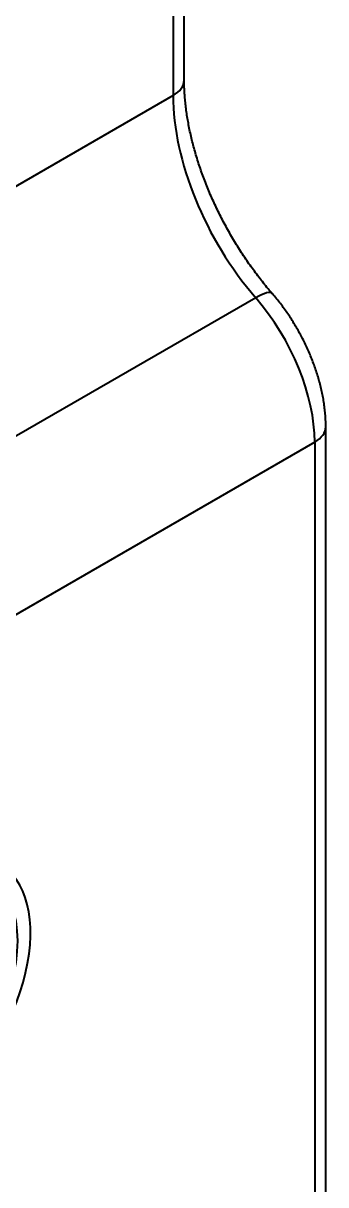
# Model space of a CAD drawing. Header units: millimetres. Extents: x 15 to 415, y 5 to 292.
# Drawn here: x 329.89 to 331.89, y 112.09 to 119.78 of the extents above; entities that cross this region are included whole.
import ezdxf

# ---------------------------------------------------------------- set-up
doc = ezdxf.new("R2010")
doc.units = ezdxf.units.MM
doc.layers.add('Geometries', color=7, linetype='Continuous')

msp = doc.modelspace()

# ---------------------------------------------------------------- linework, layer by layer
at = {"layer": 'Geometries', "linetype": 'Continuous', "lineweight": 40}
for p, q in [((330.8837, 125.0164), (330.8837, 119.3009)), ((330.9569, 119.403), (330.9569, 120.3861)), ((330.8837, 119.3009), (329.6463, 118.5865)), ((331.4302, 117.9634), (329.7316, 116.9826)), ((331.8939, 111.4302), (331.8939, 117.11)), ((331.8206, 117.008), (329.3127, 115.56)), ((331.8206, 117.008), (331.8206, 111.1181))]:
    msp.add_line(p, q, dxfattribs=at)
at = {"layer": 'Geometries', "linetype": 'Continuous', "lineweight": 40, "flags": 128}
for points in [[(331.5401, 117.9902), (331.536, 117.9949), (331.5282, 118.004), (331.5204, 118.0133), (331.5126, 118.0225), (331.5049, 118.0319), (331.4972, 118.0412), (331.4895, 118.0507), (331.4819, 118.0602), (331.4742, 118.0698), (331.4667, 118.0794), (331.4591, 118.0891), (331.4516, 118.0988), (331.4441, 118.1086), (331.4367, 118.1184), (331.4293, 118.1283), (331.4219, 118.1382), (331.4146, 118.1482), (331.4073, 118.1583), (331.4001, 118.1684), (331.3929, 118.1785), (331.3857, 118.1887), (331.3786, 118.1989), (331.3715, 118.2092), (331.3645, 118.2195), (331.3575, 118.2299), (331.3505, 118.2403), (331.3436, 118.2508), (331.3368, 118.2613), (331.33, 118.2718), (331.3232, 118.2824), (331.3165, 118.293), (331.3098, 118.3036), (331.3032, 118.3143), (331.2966, 118.3251), (331.2901, 118.3358), (331.2836, 118.3466), (331.2772, 118.3574), (331.2708, 118.3683), (331.2645, 118.3792), (331.2583, 118.3901), (331.2521, 118.4011), (331.2459, 118.412), (331.2398, 118.423), (331.2338, 118.4341), (331.2278, 118.4451), (331.2218, 118.4562), (331.2159, 118.4673), (331.2101, 118.4784), (331.2044, 118.4896), (331.1987, 118.5008), (331.193, 118.512), (331.1874, 118.5232), (331.1819, 118.5344), (331.1764, 118.5456), (331.171, 118.5569), (331.1656, 118.5682), (331.1604, 118.5795), (331.1551, 118.5908), (331.15, 118.6021), (331.1449, 118.6134), (331.1398, 118.6247), (331.1348, 118.6361), (331.1299, 118.6474), (331.1251, 118.6588), (331.1203, 118.6702), (331.1156, 118.6815), (331.1109, 118.6929), (331.1063, 118.7043), (331.1018, 118.7157), (331.0973, 118.727), (331.0929, 118.7384), (331.0886, 118.7498), (331.0843, 118.7612), (331.0801, 118.7725), (331.076, 118.7839), (331.0719, 118.7953), (331.0679, 118.8066), (331.064, 118.818), (331.0602, 118.8293), (331.0564, 118.8406), (331.0527, 118.852), (331.049, 118.8633), (331.0454, 118.8746), (331.0419, 118.8858), (331.0385, 118.8971), (331.0351, 118.9084), (331.0318, 118.9196), (331.0286, 118.9308), (331.0254, 118.942), (331.0223, 118.9532), (331.0193, 118.9644), (331.0164, 118.9755), (331.0135, 118.9866), (331.0107, 118.9977), (331.0079, 119.0088), (331.0053, 119.0198), (331.0027, 119.0308), (331.0002, 119.0418), (330.9977, 119.0528), (330.9953, 119.0637), (330.993, 119.0746), (330.9908, 119.0855), (330.9886, 119.0963), (330.9866, 119.1071), (330.9845, 119.1179), (330.9826, 119.1286), (330.9807, 119.1393), (330.9789, 119.15), (330.9772, 119.1606), (330.9755, 119.1712), (330.9739, 119.1817), (330.9724, 119.1922), (330.971, 119.2027), (330.9696, 119.2131), (330.9683, 119.2235), (330.9671, 119.2338), (330.9659, 119.2441), (330.9648, 119.2543), (330.9638, 119.2645), (330.9629, 119.2746), (330.962, 119.2847), (330.9612, 119.2947), (330.9605, 119.3047), (330.9598, 119.3146), (330.9592, 119.3245), (330.9587, 119.3343), (330.9582, 119.3441), (330.9578, 119.3538), (330.9575, 119.3635), (330.9573, 119.373), (330.9571, 119.3826), (330.957, 119.3921), (330.9569, 119.401), (330.9569, 119.403)], [(331.8939, 117.11), (331.8938, 117.1154), (331.8937, 117.125), (331.8935, 117.1347), (331.8932, 117.1443), (331.8929, 117.154), (331.8924, 117.1638), (331.8918, 117.1735), (331.8911, 117.1833), (331.8904, 117.1931), (331.8895, 117.2029), (331.8886, 117.2127), (331.8875, 117.2225), (331.8864, 117.2324), (331.8852, 117.2422), (331.8839, 117.2521), (331.8825, 117.262), (331.881, 117.2719), (331.8794, 117.2818), (331.8778, 117.2917), (331.876, 117.3016), (331.8742, 117.3115), (331.8722, 117.3215), (331.8702, 117.3314), (331.8681, 117.3413), (331.866, 117.3513), (331.8637, 117.3612), (331.8614, 117.3711), (331.8589, 117.381), (331.8564, 117.391), (331.8538, 117.4009), (331.8511, 117.4108), (331.8484, 117.4207), (331.8456, 117.4306), (331.8426, 117.4405), (331.8396, 117.4504), (331.8366, 117.4603), (331.8334, 117.4702), (331.8302, 117.48), (331.8269, 117.4899), (331.8235, 117.4997), (331.8201, 117.5096), (331.8165, 117.5194), (331.8129, 117.5292), (331.8092, 117.5389), (331.8055, 117.5487), (331.8016, 117.5585), (331.7977, 117.5682), (331.7938, 117.5779), (331.7897, 117.5876), (331.7856, 117.5972), (331.7814, 117.6069), (331.7772, 117.6165), (331.7728, 117.6261), (331.7684, 117.6357), (331.764, 117.6452), (331.7594, 117.6547), (331.7548, 117.6642), (331.7501, 117.6737), (331.7454, 117.6831), (331.7406, 117.6926), (331.7357, 117.7019), (331.7308, 117.7113), (331.7258, 117.7206), (331.7207, 117.7299), (331.7156, 117.7391), (331.7104, 117.7484), (331.7051, 117.7575), (331.6998, 117.7667), (331.6944, 117.7758), (331.689, 117.7849), (331.6835, 117.7939), (331.6779, 117.8029), (331.6723, 117.8118), (331.6666, 117.8207), (331.6609, 117.8296), (331.6551, 117.8384), (331.6492, 117.8472), (331.6433, 117.8559), (331.6373, 117.8646), (331.6313, 117.8733), (331.6252, 117.8819), (331.6191, 117.8904), (331.6129, 117.8989), (331.6066, 117.9074), (331.6003, 117.9158), (331.5939, 117.9241), (331.5875, 117.9324), (331.5811, 117.9407), (331.5745, 117.9489), (331.568, 117.957), (331.5613, 117.9651), (331.5547, 117.9731), (331.5479, 117.9811), (331.5415, 117.9886), (331.5401, 117.9902)]]:
    msp.add_lwpolyline(points, dxfattribs=at)
at = {"layer": 'Geometries', "linetype": 'Continuous', "lineweight": 40}
for centre, major_axis, ratio, start_param, end_param in [((330.7069, 119.403), (-0.25, 0), 0.57735, 2.356194, 3.141593), ((331.8737, 118.7294), (0.7, -1.2124), 0.57735, 3.926991, 5.033353), ((331.3511, 117.8266), (0.1891, 0.1636), 0.25759, 6.283179, 7.213585), ((331.1135, 117.4162), (-0.5, 0.866), 0.57735, 3.926991, 5.033353), ((331.6439, 117.11), (0.25, 0), 0.57735, 5.497787, 6.283185), ((329.233, 113.3517), (-0.5, -0.866), 0.57735, 6.201066, 9.506674)]:
    msp.add_ellipse(centre, major_axis=major_axis, ratio=ratio, start_param=start_param, end_param=end_param, dxfattribs=at)
msp.add_ellipse((329.2345, 113.3509), major_axis=(-0.4375, -0.7578), ratio=0.57735, dxfattribs=at)

doc.saveas('drawing.dxf')
